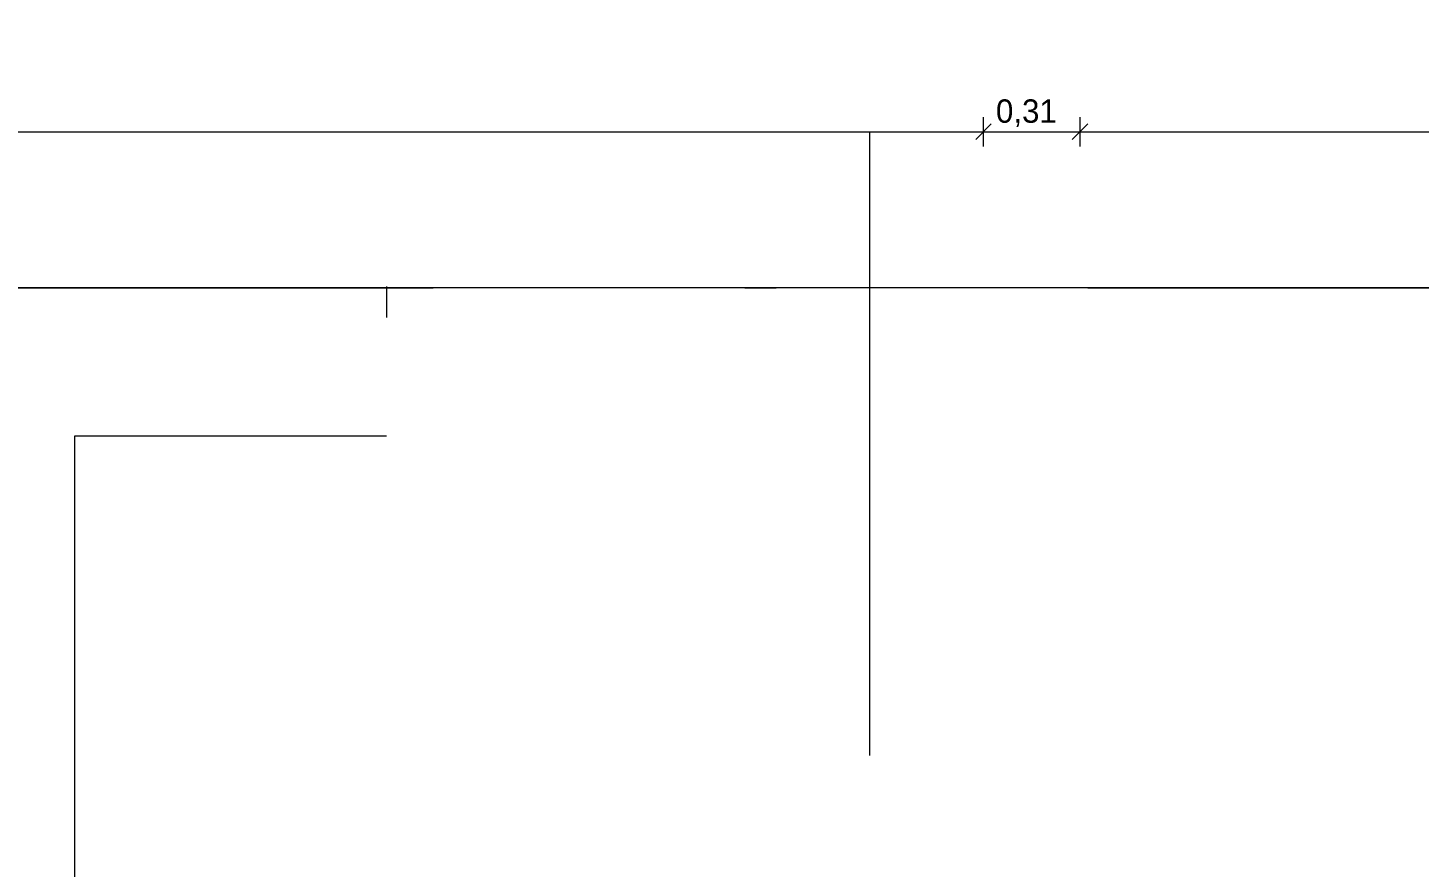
# Model space of a CAD drawing. Header units: metres. Extents: x -3 to 171, y -23 to 41.
# Drawn here: x 3.3 to 7.762, y -19.858 to -17.165 of the extents above; entities that cross this region are included whole.
import ezdxf

# ---------------------------------------------------------------- set-up
doc = ezdxf.new("R2010")
doc.units = ezdxf.units.M
doc.header["$MEASUREMENT"] = 0
doc.linetypes.add('Achse', pattern=[0.004, 0.002, -0.001, 0, -0.001])
doc.linetypes.add('Schnittlinie', pattern=[0.006, 0.003, -0.0015, 0, -0.0015])
for name, color, linetype in [('6._Dach PP STG1_1_000 Achsraster', 7, 'Continuous'), ('6._Dach PP STG1_1_851 Marker Schnitt', 7, 'Continuous'), ('6._Dach PP STG1_1_950 Polierplan Bemaßung', 7, 'Continuous')]:
    doc.layers.add(name, color=color, linetype=linetype)
doc.styles.add('ERSTELLTER_STIL_2', font='')
doc.styles.get('ERSTELLTER_STIL_2').set_extended_font_data('Eurostile')

msp = doc.modelspace()

# ---------------------------------------------------------------- linework, layer by layer
at = {"layer": '6._Dach PP STG1_1_000 Achsraster', "color": 5, "linetype": 'Achse', "lineweight": 0, "ltscale": 1000}
for p, q in [((6, 3), (6, -22.5231)), ((-1.5, -18), (21, -18))]:
    msp.add_line(p, q, dxfattribs=at)
at = {"layer": '6._Dach PP STG1_1_851 Marker Schnitt', "color": 7, "linetype": 'Schnittlinie', "lineweight": 13, "ltscale": 1000}
for p, q in [((4.45, 4.805), (4.45, -18.475)), ((4.45, -18.475), (3.45, -18.475)), ((3.45, -18.475), (3.45, -20.015))]:
    msp.add_line(p, q, dxfattribs=at)
at = {"layer": '6._Dach PP STG1_1_950 Polierplan Bemaßung', "color": 7, "linetype": 'Continuous', "lineweight": 13, "ltscale": 1000}
for p, q in [((6.39, -17.4739), (6.34, -17.5239)), ((6.365, -17.5457), (6.365, -17.452)), ((6.7, -17.4739), (6.65, -17.5239)), ((6.675, -17.5457), (6.675, -17.452)), ((0.055, -17.4989), (6.365, -17.4989)), ((6.365, -17.4989), (6.675, -17.4989)), ((6.675, -17.4989), (18.935, -17.4989))]:
    msp.add_line(p, q, dxfattribs=at)
at = {"layer": '6._Dach PP STG1_1_950 Polierplan Bemaßung', "color": 1, "linetype": 'Continuous', "lineweight": 13, "ltscale": 1000, "true_color": 0xfb0106}
msp.add_line((0.0549, -17.9983), (18.9349, -17.9983), dxfattribs=at)

# ---------------------------------------------------------------- texts
at = {"layer": '6._Dach PP STG1_1_950 Polierplan Bemaßung', "color": 7, "linetype": 'Continuous', "lineweight": 13, "insert": (6.4051, -17.4839), "char_height": 0.075, "width": 0.22978, "attachment_point": 7, "style": 'ERSTELLTER_STIL_2'}
msp.add_mtext('\\A1;{\\pql;\\fEurostile|b0|i0|c0|p0;\\W1.000000;0,31}', dxfattribs=at)

doc.saveas('drawing.dxf')
